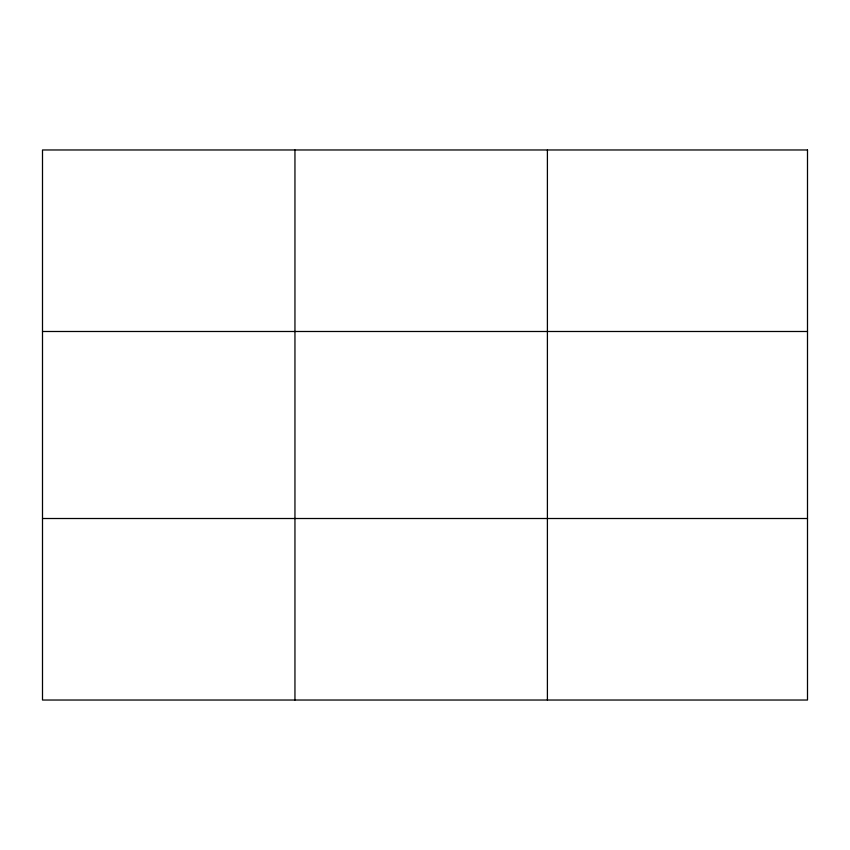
<?xml version="1.0" encoding="UTF-8"?>
<svg xmlns="http://www.w3.org/2000/svg" width="850" height="850" viewBox="0 0 850 850"><rect width="100%" height="100%" fill="white"/><g stroke="black" fill="none" stroke-linecap="round" stroke-linejoin="round"><path stroke-width="1.27" d="M294.95 700.028L294.95 149.972M547.4 700.028L547.4 149.972M42.5 331.489L807.5 331.489M42.5 518.511L807.5 518.511M807.5 149.972L807.5 700.028L42.5 700.028L42.5 149.972L807.5 149.972"/></g></svg>
